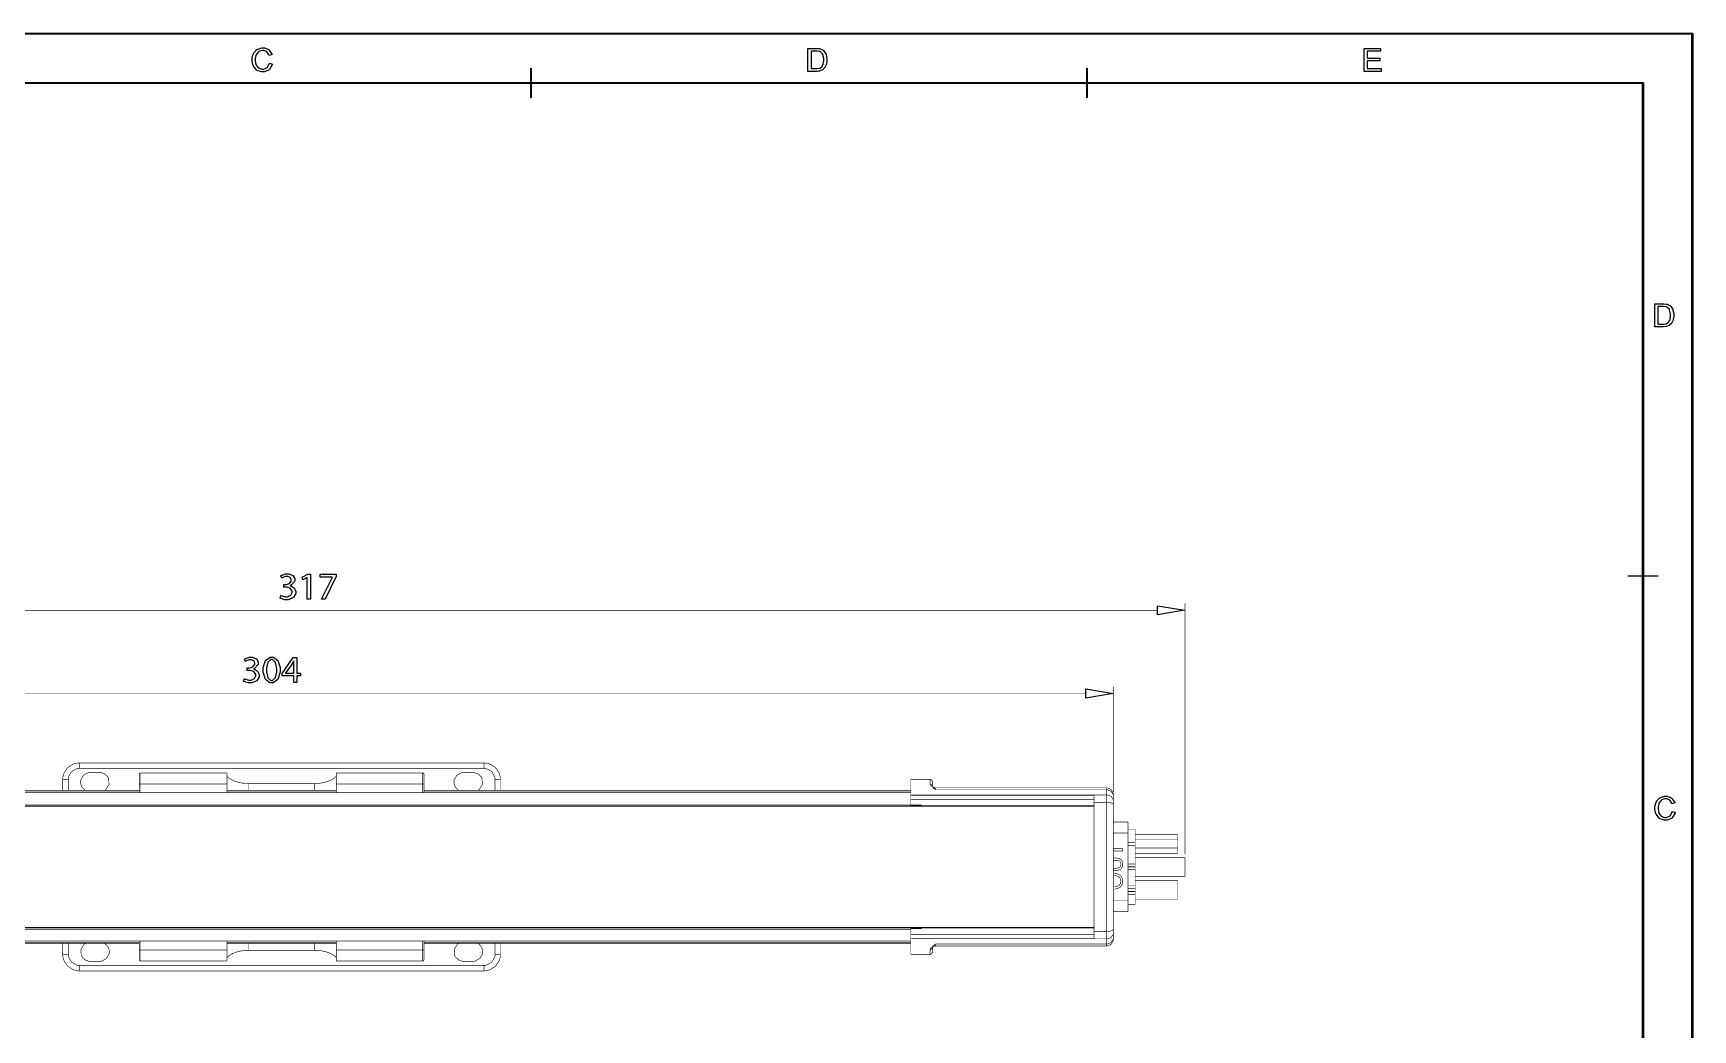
# Model space of a CAD drawing. Extents: x 0.54 to 10.46, y 0.74 to 7.76.
# Drawn here: x 4.84 to 10.46, y 4.38 to 7.76 of the extents above; entities that cross this region are included whole.
import ezdxf

# ---------------------------------------------------------------- set-up
doc = ezdxf.new("R2010")
doc.units = 0
doc.layers.get('0').update_dxf_attribs({"linetype": 'CONTINUOUS'})

msp = doc.modelspace()

# ---------------------------------------------------------------- linework, layer by layer
at = {"color": 0}
for points in [[(10.4631, 0.738986), (0.536893, 0.738986), (0.536458, 0.738986), (0.535157, 0.740289), (0.535157, 0.740722), (0.535157, 7.75928), (0.535157, 7.75971), (0.536458, 7.76101), (0.536893, 7.76101), (10.4631, 7.76101), (10.4635, 7.76101), (10.4648, 7.75971), (10.4648, 7.75928), (10.4648, 0.740722), (10.4648, 0.740289), (10.4635, 0.738986), (10.4631, 0.738986)], [(0.538629, 0.742458), (10.4614, 0.742458), (10.4614, 7.75754), (0.538629, 7.75754), (0.538629, 0.742458)], [(5.63921, 7.65896), (5.64953, 7.65636), (5.64899, 7.65424), (5.63926, 7.63818), (5.63786, 7.63704), (5.63644, 7.63596), (5.62207, 7.63038), (5.61729, 7.63038), (5.61214, 7.63038), (5.59814, 7.63465), (5.59685, 7.63547), (5.59549, 7.63633), (5.5855, 7.64871), (5.58485, 7.65033), (5.58415, 7.65196), (5.58074, 7.66639), (5.58074, 7.67117), (5.58074, 7.67649), (5.58453, 7.69092), (5.58535, 7.69239), (5.5861, 7.6939), (5.59711, 7.7054), (5.59858, 7.70617), (5.59999, 7.70697), (5.61307, 7.71083), (5.61746, 7.71083), (5.62235, 7.71083), (5.63574, 7.70594), (5.6371, 7.70492), (5.6384, 7.70394), (5.64768, 7.69), (5.64822, 7.68821), (5.63807, 7.68582), (5.63758, 7.68722), (5.63103, 7.69754), (5.63021, 7.69814), (5.62935, 7.69879), (5.62022, 7.70204), (5.61724, 7.70204), (5.6135, 7.70204), (5.60325, 7.69846), (5.60226, 7.69775), (5.60124, 7.69706), (5.59418, 7.68744), (5.59381, 7.68619), (5.59337, 7.685), (5.59136, 7.67469), (5.59136, 7.67122), (5.59136, 7.66694), (5.59375, 7.65517), (5.59424, 7.65392), (5.59467, 7.65272), (5.60221, 7.6435), (5.60325, 7.64285), (5.60422, 7.64225), (5.61333, 7.63917), (5.61643, 7.63917), (5.62007, 7.63917), (5.63004, 7.64333), (5.63108, 7.64415), (5.63206, 7.64501), (5.63883, 7.65733), (5.63921, 7.65896)], [(7.465, 7.63167), (7.465, 7.70953), (7.49181, 7.70953), (7.49528, 7.70953), (7.50489, 7.70861), (7.50569, 7.70839), (7.50678, 7.70817), (7.51628, 7.70356), (7.51708, 7.70285), (7.51812, 7.70199), (7.52576, 7.69092), (7.52632, 7.68956), (7.52681, 7.68821), (7.52935, 7.67535), (7.52935, 7.67106), (7.52935, 7.66715), (7.52761, 7.65647), (7.52729, 7.65533), (7.52692, 7.65419), (7.52251, 7.64475), (7.52197, 7.64399), (7.52143, 7.64328), (7.51551, 7.63737), (7.51492, 7.63693), (7.51426, 7.6365), (7.50646, 7.63325), (7.50558, 7.63303), (7.50467, 7.63282), (7.49599, 7.63167), (7.49311, 7.63167), (7.465, 7.63167)], [(9.35021, 7.63167), (9.35021, 7.70953), (9.40647, 7.70953), (9.40647, 7.70031), (9.36046, 7.70031), (9.36046, 7.67649), (9.40354, 7.67649), (9.40354, 7.66738), (9.36046, 7.66738), (9.36046, 7.64085), (9.40826, 7.64085), (9.40826, 7.63167), (9.35021, 7.63167)], [(7.47532, 7.6409), (7.49192, 7.6409), (7.4949, 7.6409), (7.50325, 7.64208), (7.50401, 7.64231), (7.50472, 7.64258), (7.51053, 7.64594), (7.51096, 7.64638), (7.51156, 7.64697), (7.51633, 7.65517), (7.51671, 7.65619), (7.51704, 7.65722), (7.51878, 7.66769), (7.51878, 7.67117), (7.51878, 7.67589), (7.5154, 7.68886), (7.51476, 7.68994), (7.51406, 7.69108), (7.50592, 7.6984), (7.50499, 7.69874), (7.50429, 7.699), (7.49479, 7.70031), (7.49164, 7.70031), (7.47532, 7.70031), (7.47532, 7.6409)], [(6.52604, 7.54135), (6.52582, 7.54135), (6.52533, 7.54189), (6.52533, 7.54204), (6.52533, 7.64231), (6.52533, 7.64247), (6.52582, 7.64296), (6.52604, 7.64296), (6.52621, 7.64296), (6.52675, 7.64247), (6.52675, 7.64231), (6.52675, 7.54204), (6.52675, 7.54189), (6.52621, 7.54135), (6.52604, 7.54135)], [(8.41103, 7.54135), (8.41081, 7.54135), (8.41032, 7.54189), (8.41032, 7.54204), (8.41032, 7.64231), (8.41032, 7.64247), (8.41081, 7.64296), (8.41103, 7.64296), (8.41118, 7.64296), (8.41174, 7.64247), (8.41174, 7.64231), (8.41174, 7.54204), (8.41174, 7.54189), (8.41118, 7.54135), (8.41103, 7.54135)], [(10.296, 0.906087), (0.871149, 0.906087), (0.870714, 0.906087), (0.869412, 0.907389), (0.869412, 0.907824), (0.869412, 7.59218), (0.869412, 7.59261), (0.870714, 7.59392), (0.871149, 7.59392), (10.296, 7.59392), (10.2964, 7.59392), (10.2977, 7.59261), (10.2977, 7.59218), (10.2977, 0.907824), (10.2977, 0.907389), (10.2964, 0.906087), (10.296, 0.906087)], [(0.872885, 0.90956), (10.2943, 0.90956), (10.2943, 7.59044), (0.872885, 7.59044), (0.872885, 0.90956)], [(10.3358, 6.76579), (10.3358, 6.84358), (10.3626, 6.84358), (10.3661, 6.84358), (10.3757, 6.84267), (10.3765, 6.84244), (10.3776, 6.84224), (10.3871, 6.83762), (10.3879, 6.83692), (10.3889, 6.83604), (10.3966, 6.82497), (10.3971, 6.82362), (10.3976, 6.82226), (10.4002, 6.8094), (10.4002, 6.80512), (10.4002, 6.80122), (10.3984, 6.79053), (10.3981, 6.78939), (10.3977, 6.78825), (10.3933, 6.77881), (10.3928, 6.77806), (10.3923, 6.77735), (10.3863, 6.77143), (10.3857, 6.771), (10.3851, 6.77056), (10.3773, 6.76731), (10.3764, 6.76708), (10.3755, 6.76687), (10.3668, 6.76579), (10.3639, 6.76579), (10.3358, 6.76579)], [(10.3461, 6.77496), (10.3627, 6.77496), (10.3657, 6.77496), (10.3741, 6.77615), (10.3748, 6.77636), (10.3755, 6.77664), (10.3813, 6.78), (10.3818, 6.78043), (10.3824, 6.78103), (10.3872, 6.78922), (10.3875, 6.79025), (10.3879, 6.79129), (10.3896, 6.80181), (10.3896, 6.80528), (10.3896, 6.81), (10.3862, 6.82292), (10.3856, 6.824), (10.3849, 6.82514), (10.3767, 6.83247), (10.3758, 6.83279), (10.3751, 6.83306), (10.3656, 6.83442), (10.3625, 6.83442), (10.3461, 6.83442), (10.3461, 6.77496)], [(10.3461, 5.92042), (10.2458, 5.92042), (10.2457, 5.92042), (10.2452, 5.9209), (10.2452, 5.92106), (10.2452, 5.92128), (10.2457, 5.92176), (10.2458, 5.92176), (10.3461, 5.92176), (10.3463, 5.92176), (10.3468, 5.92128), (10.3468, 5.92106), (10.3468, 5.9209), (10.3463, 5.92042), (10.3461, 5.92042)], [(10.395, 5.12196), (10.4053, 5.11936), (10.4048, 5.11724), (10.3951, 5.10118), (10.3937, 5.10004), (10.3923, 5.09896), (10.3779, 5.09337), (10.3731, 5.09337), (10.3679, 5.09337), (10.3539, 5.09765), (10.3527, 5.09847), (10.3513, 5.09933), (10.3413, 5.11171), (10.3407, 5.11333), (10.34, 5.11496), (10.3365, 5.12939), (10.3365, 5.13417), (10.3365, 5.13949), (10.3403, 5.15392), (10.3412, 5.15539), (10.3419, 5.1569), (10.3529, 5.1684), (10.3544, 5.16917), (10.3558, 5.16997), (10.3689, 5.17383), (10.3733, 5.17383), (10.3782, 5.17383), (10.3915, 5.16894), (10.3929, 5.16792), (10.3942, 5.16694), (10.4035, 5.153), (10.404, 5.15121), (10.3939, 5.14882), (10.3934, 5.15022), (10.3868, 5.16054), (10.386, 5.16114), (10.3851, 5.16178), (10.376, 5.16504), (10.373, 5.16504), (10.3693, 5.16504), (10.3591, 5.16146), (10.3581, 5.16075), (10.357, 5.16004), (10.35, 5.15044), (10.3496, 5.14919), (10.3492, 5.148), (10.3472, 5.13769), (10.3472, 5.13422), (10.3472, 5.12993), (10.3496, 5.11817), (10.35, 5.11692), (10.3505, 5.11572), (10.358, 5.1065), (10.3591, 5.10585), (10.36, 5.10525), (10.3691, 5.10215), (10.3722, 5.10215), (10.3759, 5.10215), (10.3858, 5.10633), (10.3869, 5.10715), (10.3879, 5.10801), (10.3946, 5.12033), (10.395, 5.12196)]]:
    msp.add_lwpolyline(points, close=True, dxfattribs=at)
at = {"color": 9}
for points in [[(5.67833, 5.85499), (5.67914, 5.85449), (5.69265, 5.84961), (5.69721, 5.84961), (5.70101, 5.84961), (5.7124, 5.85525), (5.71647, 5.86436), (5.71647, 5.8661), (5.71642, 5.86908), (5.70958, 5.87913), (5.69819, 5.88314), (5.69444, 5.88314), (5.68804, 5.88314), (5.68804, 5.89176), (5.69444, 5.89176), (5.6976, 5.89176), (5.70708, 5.89524), (5.71343, 5.90349), (5.71343, 5.90619), (5.71343, 5.90847), (5.70996, 5.91521), (5.70133, 5.91906), (5.69851, 5.91906), (5.69422, 5.91906), (5.6824, 5.91407), (5.68147, 5.91342), (5.6785, 5.92176), (5.67958, 5.92264), (5.69542, 5.92833), (5.70074, 5.92833), (5.70535, 5.92833), (5.71918, 5.9221), (5.7251, 5.91157), (5.7251, 5.90804), (5.7251, 5.90306), (5.71197, 5.889), (5.70936, 5.88803), (5.70936, 5.88775), (5.71197, 5.88726), (5.72276, 5.88049), (5.7284, 5.86957), (5.7284, 5.86589), (5.7284, 5.86143), (5.72049, 5.84804), (5.70307, 5.84033), (5.69732, 5.84033), (5.69179, 5.84033), (5.67622, 5.84543), (5.67518, 5.84608), (5.67833, 5.85499)], [(5.76779, 5.91618), (5.76753, 5.91618), (5.75271, 5.90815), (5.75054, 5.91694), (5.7691, 5.92692), (5.77897, 5.92692), (5.77897, 5.84174), (5.76779, 5.84174), (5.76779, 5.91618)], [(5.86524, 5.92686), (5.86524, 5.91928), (5.82818, 5.84174), (5.81629, 5.84174), (5.85319, 5.91704), (5.85319, 5.91732), (5.81158, 5.91732), (5.81158, 5.92686), (5.86524, 5.92686)], [(8.65028, 5.82015), (8.743, 5.80469), (8.65028, 5.78922), (8.65028, 5.82015)], [(5.55464, 5.57275), (5.55544, 5.57226), (5.56896, 5.56739), (5.57351, 5.56739), (5.57731, 5.56739), (5.58871, 5.57303), (5.59278, 5.58214), (5.59278, 5.58388), (5.59272, 5.58686), (5.58589, 5.5969), (5.57449, 5.60092), (5.57075, 5.60092), (5.56435, 5.60092), (5.56435, 5.60954), (5.57075, 5.60954), (5.57389, 5.60954), (5.58339, 5.61301), (5.58974, 5.62125), (5.58974, 5.62397), (5.58974, 5.62625), (5.58626, 5.63297), (5.57764, 5.63683), (5.57482, 5.63683), (5.57053, 5.63683), (5.55871, 5.63183), (5.55778, 5.63118), (5.55479, 5.63954), (5.55588, 5.6404), (5.57172, 5.64611), (5.57704, 5.64611), (5.58165, 5.64611), (5.59549, 5.63986), (5.6014, 5.62935), (5.6014, 5.62582), (5.6014, 5.62082), (5.58826, 5.60678), (5.58567, 5.60579), (5.58567, 5.60553), (5.58826, 5.60504), (5.59907, 5.59825), (5.60471, 5.58735), (5.60471, 5.58365), (5.60471, 5.57921), (5.59679, 5.56581), (5.57937, 5.55811), (5.57362, 5.55811), (5.56808, 5.55811), (5.55251, 5.56321), (5.55149, 5.56386), (5.55464, 5.57275)], [(5.67567, 5.60303), (5.67567, 5.59472), (5.66792, 5.56972), (5.65147, 5.55811), (5.64606, 5.55811), (5.64094, 5.55811), (5.62582, 5.56944), (5.618, 5.59483), (5.61794, 5.60183), (5.61794, 5.61008), (5.62619, 5.63471), (5.64214, 5.64611), (5.64751, 5.64611), (5.65267, 5.64611), (5.66829, 5.63476), (5.67567, 5.611), (5.67567, 5.60303)], [(5.62944, 5.60172), (5.62944, 5.59532), (5.63411, 5.57607), (5.64356, 5.567), (5.64671, 5.567), (5.64996, 5.567), (5.65983, 5.57661), (5.66411, 5.59603), (5.66411, 5.60249), (5.66411, 5.60883), (5.65994, 5.62771), (5.65012, 5.63721), (5.64686, 5.63721), (5.64372, 5.63721), (5.63433, 5.62819), (5.62944, 5.60835), (5.62944, 5.60172)], [(5.7219, 5.55951), (5.7219, 5.58274), (5.68235, 5.58274), (5.68235, 5.59033), (5.72032, 5.64469), (5.73275, 5.64469), (5.73275, 5.59174), (5.74468, 5.59174), (5.74468, 5.58274), (5.73275, 5.58274), (5.73275, 5.55951), (5.7219, 5.55951)], [(5.7219, 5.59174), (5.7219, 5.62017), (5.7219, 5.62354), (5.72222, 5.63243), (5.72228, 5.63351), (5.7219, 5.63351), (5.72125, 5.63232), (5.71539, 5.62196), (5.71485, 5.62099), (5.69401, 5.59201), (5.69401, 5.59174), (5.7219, 5.59174)], [(8.40728, 5.53792), (8.5, 5.52246), (8.40728, 5.507), (8.40728, 5.53792)]]:
    msp.add_lwpolyline(points, close=True, dxfattribs=at)
at = {"color": 9, "const_width": 0.002083}
for points in [[(2.9541, 5.80469), (8.65022, 5.80469)], [(8.743, 4.97765), (8.743, 5.82785)], [(2.9541, 5.52246), (8.40728, 5.52246)], [(8.5, 5.18793), (8.5, 5.54563)]]:
    msp.add_lwpolyline(points, dxfattribs=at)
for points in [[(8.743, 5.80469), (8.743, 5.80469)], [(8.5, 5.52246), (8.5, 5.52246)], [(8.5, 5.17632), (8.5, 5.17632)], [(8.743, 4.96604), (8.743, 4.96604)]]:
    msp.add_lwpolyline(points, close=True, dxfattribs=at)
at = {"color": 0, "const_width": 0.002083}
for points in [[(4.99442, 5.28694), (4.98899, 5.28694), (4.97271, 5.28261), (4.95503, 5.27067), (4.94308, 5.25299), (4.93875, 5.23671), (4.93875, 5.23128)], [(4.99442, 5.26839), (4.98785, 5.26839), (4.96815, 5.25754), (4.95731, 5.23785), (4.95731, 5.23128)], [(4.99442, 5.28694), (6.36697, 5.28694)], [(4.99442, 5.26839), (4.99442, 5.28689)], [(6.36697, 5.26839), (4.99442, 5.26839)], [(5.03153, 5.25444), (5.02576, 5.25444), (5.00851, 5.24501), (4.99903, 5.22775), (4.99903, 5.222), (4.99903, 5.21804), (5.00325, 5.20606), (5.01237, 5.19569), (5.01481, 5.19417)], [(5.06396, 5.25444), (5.03153, 5.25444)], [(5.08068, 5.19417), (5.08447, 5.1965), (5.09543, 5.21419), (5.09407, 5.23492), (5.09179, 5.23872), (5.09033, 5.24115), (5.07992, 5.25028), (5.06793, 5.25444), (5.06396, 5.25444)], [(5.20215, 5.25353), (5.20122, 5.25353), (5.19846, 5.25076), (5.19846, 5.24983)], [(5.20215, 5.25288), (5.20122, 5.25288), (5.19846, 5.25011), (5.19846, 5.24914)], [(5.19846, 5.24914), (5.19846, 5.24983)], [(5.19846, 5.21582), (5.19846, 5.24914)], [(5.49522, 5.25353), (5.20215, 5.25353)], [(5.20215, 5.25288), (5.20215, 5.21582)], [(5.49522, 5.25288), (5.20215, 5.25288)], [(5.49522, 5.25288), (5.49522, 5.25353)], [(5.49522, 5.21582), (5.49522, 5.25282)], [(5.49522, 5.24479), (5.49522, 5.24387), (5.49636, 5.24138), (5.49664, 5.241), (5.49685, 5.24067), (5.50028, 5.23703), (5.50076, 5.23665), (5.50119, 5.23628), (5.50678, 5.23247), (5.50743, 5.2321), (5.50808, 5.23172), (5.51557, 5.22792), (5.51644, 5.22754), (5.51725, 5.22721), (5.52642, 5.22368), (5.52746, 5.22336), (5.52843, 5.2231), (5.53917, 5.22026), (5.54031, 5.22), (5.54139, 5.21978), (5.55317, 5.21789), (5.55442, 5.21772), (5.55561, 5.21761), (5.56592, 5.21696), (5.56939, 5.21696)], [(5.79199, 5.2169), (5.79568, 5.2169), (5.80561, 5.21761), (5.80686, 5.21772), (5.80806, 5.21789), (5.81993, 5.21978), (5.82107, 5.22), (5.82215, 5.22026), (5.83285, 5.22304), (5.83388, 5.22336), (5.83485, 5.22368), (5.84407, 5.22721), (5.84494, 5.22754), (5.84576, 5.22792), (5.85325, 5.23172), (5.85394, 5.2321), (5.8546, 5.23247), (5.86008, 5.23628), (5.86057, 5.23665), (5.861, 5.23703), (5.86447, 5.24067), (5.86475, 5.241), (5.86496, 5.24138), (5.86615, 5.24397), (5.86615, 5.24479)], [(6.15924, 5.25353), (5.86615, 5.25353)], [(5.86615, 5.25353), (5.86615, 5.25282)], [(5.86615, 5.25288), (5.86615, 5.21582)], [(6.15924, 5.25288), (5.86615, 5.25288)], [(6.16292, 5.24983), (6.16292, 5.25076), (6.16015, 5.25353), (6.15924, 5.25353)], [(6.16292, 5.24914), (6.16292, 5.25006), (6.15972, 5.25288), (6.15924, 5.25282)], [(6.15924, 5.21582), (6.15924, 5.25282)], [(6.16292, 5.24983), (6.16292, 5.24914)], [(6.16292, 5.24914), (6.16292, 5.21582)], [(6.29742, 5.25444), (6.29167, 5.25444), (6.27447, 5.24501), (6.26497, 5.22775), (6.26497, 5.222), (6.26497, 5.21804), (6.26915, 5.20606), (6.27826, 5.19569), (6.28071, 5.19417)], [(6.32986, 5.25444), (6.29742, 5.25444)], [(6.34663, 5.19417), (6.35042, 5.1965), (6.36133, 5.21419), (6.35997, 5.23492), (6.35769, 5.23872), (6.35622, 5.24115), (6.34581, 5.25028), (6.33382, 5.25444), (6.32986, 5.25444)], [(6.42264, 5.23128), (6.42264, 5.23671), (6.41824, 5.25299), (6.40631, 5.27067), (6.38861, 5.28261), (6.37235, 5.28694), (6.36697, 5.28694)], [(6.36697, 5.26839), (6.36697, 5.28689)], [(6.40408, 5.23128), (6.40408, 5.23785), (6.39318, 5.25754), (6.37349, 5.26839), (6.36697, 5.26839)], [(5.19846, 5.19417), (3.54764, 5.19417)], [(7.81375, 5.18582), (3.54764, 5.18582)], [(4.93875, 5.19417), (4.93875, 5.23128)], [(4.95731, 5.23128), (4.93875, 5.23128)], [(5.19846, 5.21582), (5.20215, 5.21582)], [(5.19846, 5.18582), (5.19846, 5.21582)], [(5.49522, 5.21582), (5.20215, 5.21582)], [(5.49522, 5.18582), (5.49522, 5.21582)], [(5.86615, 5.19417), (5.49522, 5.19417)], [(5.56939, 5.2169), (5.79199, 5.2169)], [(6.15924, 5.21582), (5.86615, 5.21582)], [(5.86615, 5.21582), (5.86615, 5.18582)], [(6.15924, 5.21582), (6.16297, 5.21582)], [(6.16292, 5.21582), (6.16292, 5.18582)], [(7.81375, 5.19417), (6.16297, 5.19417)], [(6.42264, 5.23128), (6.40408, 5.23128)], [(6.42264, 5.23128), (6.42264, 5.19417)], [(7.87864, 5.23128), (7.81375, 5.23128)], [(7.81375, 5.17839), (7.81375, 5.23128)], [(7.81375, 5.17839), (8.47775, 5.17839)], [(7.81375, 5.17757), (7.81375, 5.17839)], [(7.81375, 5.17757), (8.43511, 5.17757)], [(7.81375, 5.16351), (7.81375, 5.17757)], [(7.88792, 5.222), (7.88792, 5.22433), (7.88092, 5.23128), (7.87864, 5.23128)], [(7.88792, 5.20736), (7.88786, 5.20861), (7.87989, 5.21625), (7.87864, 5.21619)], [(7.89719, 5.1959), (7.89697, 5.19607), (7.89535, 5.19743), (7.89524, 5.19754), (7.89475, 5.19797), (7.88992, 5.20193), (7.88949, 5.20231), (7.88867, 5.20301), (7.88183, 5.20958), (7.8814, 5.21018), (7.88103, 5.21072), (7.87879, 5.21571), (7.87864, 5.21619)], [(7.88792, 5.222), (7.88792, 5.20742)], [(7.89111, 5.20449), (7.89094, 5.20469), (7.88937, 5.20628), (7.88926, 5.20638), (7.88906, 5.2066), (7.88797, 5.20736), (7.88792, 5.20736)], [(7.89111, 5.20481), (7.8915, 5.20449), (7.89572, 5.20253), (7.89719, 5.20253)], [(8.47775, 5.20258), (7.89719, 5.20258)], [(8.47775, 5.1959), (7.89719, 5.1959)], [(8.43511, 5.17757), (8.43511, 5.15365)], [(8.5, 5.18028), (8.5, 5.18425), (8.49343, 5.19607), (8.48167, 5.20258), (8.47775, 5.20258)], [(8.5, 5.17632), (8.49978, 5.17925), (8.49289, 5.19075), (8.48062, 5.19613), (8.47775, 5.1959)], [(8.47775, 5.17839), (8.47775, 5.1959)], [(8.5, 5.1601), (8.49968, 5.16292), (8.49262, 5.17383), (8.48053, 5.17865), (8.47775, 5.17839)], [(8.47775, 5.1536), (8.47775, 5.17839)], [(8.5, 5.18028), (8.5, 5.17632)], [(8.5, 5.17632), (8.5, 5.1601)], [(8.43511, 5.14182), (2.92626, 5.14182)], [(8.43511, 5.16351), (7.81375, 5.16351)], [(7.81375, 5.16351), (7.81375, 5.14415)], [(7.85086, 5.14415), (7.81375, 5.14415)], [(7.85086, 5.14182), (7.85086, 5.14415)], [(8.43511, 5.1536), (8.47775, 5.1536)], [(8.43511, 5.1536), (8.43511, 4.71539)], [(8.47775, 4.71539), (8.47775, 5.1536)], [(8.5, 5.14524), (8.49957, 5.14686), (8.49832, 5.14844), (8.49625, 5.1499), (8.49349, 5.15115), (8.49013, 5.15218), (8.48628, 5.153), (8.4821, 5.15343), (8.47775, 5.1536)], [(8.5, 5.1601), (8.5, 5.14524)], [(8.5, 5.14524), (8.5, 4.72379)], [(8.5, 5.08658), (8.55007, 5.08658)], [(8.55007, 5.08658), (8.55007, 5.04953)], [(8.57422, 5.0625), (8.55007, 5.0625)], [(8.55007, 5.04953), (8.55007, 4.8195)], [(8.55007, 5.01704), (8.57422, 5.01704)], [(8.57422, 5.00776), (8.55007, 5.00776)], [(8.57422, 5.0625), (8.57422, 5.01704)], [(8.57422, 5.04394), (8.71892, 5.04394)], [(8.57422, 5.02632), (8.71892, 5.02632)], [(8.57422, 5.00776), (8.57422, 5.01704)], [(8.57422, 5.00776), (8.57422, 4.94422)], [(8.71892, 5.02632), (8.71892, 5.04394)], [(8.71892, 4.99854), (8.71892, 5.02632)], [(8.5, 4.99593), (8.53157, 4.99593)], [(8.53157, 4.98844), (8.5, 4.98844)], [(8.5, 4.96474), (8.50874, 4.96474)], [(8.50993, 4.95725), (8.5, 4.95725)], [(8.50874, 4.96474), (8.50956, 4.96468), (8.51801, 4.96371), (8.51882, 4.96343), (8.51964, 4.96322), (8.52692, 4.95882), (8.5275, 4.95817), (8.52794, 4.95768), (8.53097, 4.95182), (8.53119, 4.95117), (8.53136, 4.95053), (8.53217, 4.9439), (8.53222, 4.94319)], [(8.5261, 4.9439), (8.52604, 4.94428), (8.52561, 4.94803), (8.52556, 4.94835), (8.52544, 4.94874), (8.52382, 4.9521), (8.5236, 4.95236), (8.52333, 4.95269), (8.52051, 4.95503), (8.52018, 4.95518), (8.51942, 4.95562), (8.51079, 4.95719), (8.50993, 4.95725)], [(8.53157, 4.99593), (8.53157, 4.98844)], [(8.71892, 4.99854), (8.57422, 4.99854)], [(8.71892, 4.9809), (8.57422, 4.9809)], [(8.57422, 4.96604), (8.743, 4.96604)], [(8.71892, 4.9809), (8.71892, 4.99849)], [(8.743, 4.903), (8.743, 4.96604)], [(8.5, 4.93012), (8.50939, 4.93012)], [(8.50956, 4.92264), (8.5, 4.92264)], [(8.50304, 4.91249), (8.50407, 4.91243), (8.51437, 4.91092), (8.51535, 4.91054), (8.51633, 4.91021), (8.52501, 4.90462), (8.52576, 4.90381), (8.52632, 4.90321), (8.53043, 4.89621), (8.53071, 4.8954), (8.53093, 4.89464), (8.53212, 4.88661), (8.53222, 4.88574)], [(8.5261, 4.88574), (8.52599, 4.88656), (8.52453, 4.89415), (8.52419, 4.89481), (8.52387, 4.89551), (8.51861, 4.90121), (8.51796, 4.90158), (8.51742, 4.90192), (8.51178, 4.90414), (8.51118, 4.90424), (8.51058, 4.9044), (8.50444, 4.905), (8.50385, 4.905)], [(8.50939, 4.93012), (8.50993, 4.93018), (8.51568, 4.93072), (8.51628, 4.93083), (8.51682, 4.93099), (8.52197, 4.9336), (8.5224, 4.93397), (8.52274, 4.93431), (8.52518, 4.93815), (8.52533, 4.93853), (8.52544, 4.93896), (8.52604, 4.94347), (8.5261, 4.9439)], [(8.53222, 4.94319), (8.53217, 4.94239), (8.53082, 4.93435), (8.53054, 4.9336), (8.53022, 4.93289), (8.52507, 4.92665), (8.52442, 4.92617), (8.52387, 4.92583), (8.51785, 4.9235), (8.51725, 4.92333), (8.5166, 4.92324), (8.51019, 4.92269), (8.50956, 4.92264)], [(8.55007, 4.94422), (8.57422, 4.94422)], [(8.55007, 4.935), (8.57422, 4.935)], [(8.57422, 4.93403), (8.55007, 4.93403)], [(8.57422, 4.92481), (8.55007, 4.92481)], [(8.57422, 4.935), (8.57422, 4.94428)], [(8.57422, 4.93403), (8.57422, 4.935)], [(8.57422, 4.92481), (8.57422, 4.93403)], [(8.57422, 4.92481), (8.57422, 4.87147)], [(8.57422, 4.903), (8.743, 4.903)], [(8.50379, 4.86697), (8.50456, 4.86703), (8.51204, 4.86806), (8.51281, 4.86828), (8.51351, 4.86849), (8.52012, 4.87235), (8.52072, 4.87283), (8.52115, 4.87326), (8.52458, 4.87815), (8.52479, 4.87869), (8.52501, 4.87929), (8.52604, 4.88514), (8.5261, 4.88574)], [(8.53222, 4.88574), (8.53212, 4.88476), (8.53022, 4.87494), (8.52983, 4.87403), (8.5294, 4.87315), (8.52306, 4.86546), (8.52225, 4.86481), (8.5216, 4.86436), (8.51449, 4.86094), (8.51378, 4.86074), (8.51297, 4.86057), (8.50515, 4.8596), (8.50439, 4.85954)], [(8.55007, 4.87147), (8.57422, 4.87147)], [(8.55007, 4.86219), (8.57422, 4.86219)], [(8.55007, 4.86128), (8.57422, 4.86128)], [(8.57422, 4.852), (8.55007, 4.852)], [(8.57422, 4.85107), (8.55007, 4.85107)], [(8.57422, 4.84179), (8.55007, 4.84179)], [(8.57422, 4.88813), (8.71892, 4.88813)], [(8.57422, 4.86219), (8.57422, 4.87147)], [(8.57422, 4.86128), (8.57422, 4.86219)], [(8.57422, 4.852), (8.57422, 4.86122)], [(8.57422, 4.85107), (8.57422, 4.852)], [(8.57422, 4.84179), (8.57422, 4.85101)], [(8.57422, 4.84179), (8.57422, 4.80653)], [(8.71892, 4.82508), (8.71892, 4.88813)], [(8.55007, 4.78244), (8.5, 4.78244)], [(8.55007, 4.8195), (8.55007, 4.78244)], [(8.57422, 4.80653), (8.55007, 4.80653)], [(8.57422, 4.82508), (8.71892, 4.82508)], [(2.92626, 4.72721), (8.43511, 4.72721)], [(7.85086, 4.72721), (7.85086, 4.72488)], [(3.54764, 4.68321), (7.81375, 4.68321)], [(3.54764, 4.67486), (5.19846, 4.67486)], [(4.93875, 4.63775), (4.93875, 4.67486)], [(5.01481, 4.67486), (5.01096, 4.67258), (5, 4.65489), (5.00136, 4.63417), (5.00369, 4.63032), (5.00515, 4.62788), (5.01551, 4.61882), (5.0275, 4.61458), (5.03153, 4.61458)], [(5.06396, 4.61453), (5.06967, 4.61453), (5.08692, 4.62408), (5.0964, 4.64133), (5.0964, 4.64703), (5.0964, 4.65104), (5.09218, 4.66303), (5.08311, 4.67339), (5.08068, 4.67486)], [(5.19846, 4.65321), (5.19846, 4.68321)], [(5.49522, 4.65321), (5.49522, 4.68321)], [(5.49522, 4.67486), (5.86615, 4.67486)], [(5.86615, 4.68321), (5.86615, 4.65321)], [(6.16292, 4.68321), (6.16292, 4.65321)], [(6.16292, 4.67486), (7.81375, 4.67486)], [(6.28071, 4.67486), (6.27686, 4.67258), (6.2659, 4.65489), (6.26725, 4.63417), (6.26958, 4.63032), (6.27106, 4.62788), (6.28142, 4.61882), (6.2934, 4.61458), (6.29742, 4.61458)], [(6.32986, 4.61453), (6.33556, 4.61453), (6.35281, 4.62408), (6.36236, 4.64133), (6.36236, 4.64703), (6.36236, 4.65104), (6.35813, 4.66303), (6.34901, 4.67339), (6.34657, 4.67486)], [(6.42264, 4.67486), (6.42264, 4.63775)], [(7.85086, 4.72488), (7.81375, 4.72488)], [(7.81375, 4.72488), (7.81375, 4.70551)], [(7.81375, 4.70551), (8.43511, 4.70551)], [(7.81375, 4.69146), (7.81375, 4.70551)], [(7.81375, 4.69065), (7.81375, 4.69146)], [(8.43511, 4.69146), (7.81375, 4.69146)], [(7.81375, 4.69065), (8.47775, 4.69065)], [(7.81375, 4.63775), (7.81375, 4.69065)], [(7.87864, 4.65283), (7.87879, 4.65332), (7.88103, 4.65836), (7.8814, 4.65886), (7.88183, 4.6595), (7.88867, 4.66607), (7.88949, 4.66672), (7.88992, 4.6671), (7.89475, 4.67111), (7.89524, 4.6715), (7.89535, 4.67165), (7.89692, 4.6729), (7.89708, 4.67301)], [(7.89719, 4.67312), (8.47775, 4.67312)], [(8.43511, 4.71539), (8.47775, 4.71539)], [(8.43511, 4.71539), (8.43511, 4.69146)], [(8.5, 4.72379), (8.49957, 4.72217), (8.49832, 4.7206), (8.49625, 4.71913), (8.49349, 4.71789), (8.49013, 4.71685), (8.48628, 4.71604), (8.4821, 4.71556), (8.47775, 4.71544)], [(8.47775, 4.69065), (8.47775, 4.71539)], [(8.47775, 4.69065), (8.48053, 4.69043), (8.49262, 4.69526), (8.49968, 4.70617), (8.5, 4.70893)], [(8.47775, 4.67312), (8.48062, 4.67296), (8.49289, 4.67833), (8.49978, 4.68983), (8.5, 4.69271)], [(8.47775, 4.67312), (8.47775, 4.69065)], [(8.47775, 4.66644), (8.48167, 4.66644), (8.49349, 4.67301), (8.5, 4.68485), (8.5, 4.68875)], [(8.5, 4.72379), (8.5, 4.70893)], [(8.5, 4.70893), (8.5, 4.69271)], [(8.5, 4.69271), (8.5, 4.68875)], [(4.95731, 4.63775), (4.93875, 4.63775)], [(4.93875, 4.63775), (4.93875, 4.63238), (4.94308, 4.6161), (4.95503, 4.59842), (4.97271, 4.58649), (4.98899, 4.58208), (4.99442, 4.58208)], [(4.95731, 4.63775), (4.95731, 4.63124), (4.96815, 4.61154), (4.98785, 4.60064), (4.99442, 4.60064)], [(5.03153, 4.61453), (5.06396, 4.61453)], [(5.19846, 4.65321), (5.20215, 4.65321)], [(5.19846, 4.6199), (5.19846, 4.65315)], [(5.19846, 4.6199), (5.19846, 4.61897), (5.20122, 4.61615), (5.20215, 4.61615)], [(5.19846, 4.61919), (5.19846, 4.6199)], [(5.19846, 4.61919), (5.19846, 4.61828), (5.20122, 4.6155), (5.20215, 4.6155)], [(5.49522, 4.65321), (5.20215, 4.65321)], [(5.20215, 4.65321), (5.20215, 4.61615)], [(5.49522, 4.61615), (5.20215, 4.61615)], [(5.20215, 4.6155), (5.49522, 4.6155)], [(5.49522, 4.61615), (5.49522, 4.65321)], [(5.56939, 4.65207), (5.56565, 4.65207), (5.55572, 4.65147), (5.55453, 4.65132), (5.55328, 4.65121), (5.54144, 4.64931), (5.54031, 4.64903), (5.53917, 4.64882), (5.52849, 4.646), (5.5275, 4.64567), (5.52647, 4.64535), (5.51725, 4.64187), (5.51644, 4.6415), (5.51557, 4.64117), (5.50808, 4.63732), (5.50743, 4.63693), (5.50678, 4.63656), (5.50125, 4.63276), (5.50082, 4.63238), (5.50032, 4.632), (5.49685, 4.62842), (5.49664, 4.62804), (5.49636, 4.62771), (5.49522, 4.62511), (5.49522, 4.62424)], [(5.49522, 4.6155), (5.49522, 4.61615)], [(5.79199, 4.65207), (5.56939, 4.65207)], [(5.86615, 4.62424), (5.86615, 4.62522), (5.86496, 4.62771), (5.86475, 4.62804), (5.86447, 4.62842), (5.86106, 4.632), (5.86062, 4.63238), (5.86014, 4.63276), (5.8546, 4.63656), (5.85394, 4.63693), (5.85331, 4.63732), (5.84576, 4.64117), (5.84494, 4.6415), (5.84407, 4.64187), (5.8349, 4.64535), (5.83393, 4.64561), (5.8329, 4.64594), (5.82221, 4.64882), (5.82113, 4.64903), (5.81999, 4.64931), (5.80821, 4.65121), (5.80701, 4.65132), (5.80578, 4.65147), (5.79542, 4.65207), (5.79199, 4.65207)], [(6.15924, 4.65321), (5.86615, 4.65321)], [(5.86615, 4.65321), (5.86615, 4.61615)], [(6.15924, 4.61615), (5.86615, 4.61615)], [(5.86615, 4.61615), (5.86615, 4.6155)], [(5.86615, 4.6155), (6.15924, 4.6155)], [(6.15924, 4.65321), (6.16297, 4.65321)], [(6.15924, 4.61615), (6.15924, 4.65321)], [(6.15924, 4.61615), (6.16015, 4.61615), (6.16292, 4.61942), (6.16297, 4.6199)], [(6.15924, 4.6155), (6.16015, 4.6155), (6.16297, 4.61828), (6.16297, 4.61919)], [(6.16292, 4.65321), (6.16292, 4.6199)], [(6.16292, 4.6199), (6.16292, 4.61919)], [(6.29742, 4.61453), (6.32986, 4.61453)], [(6.36697, 4.60064), (6.37349, 4.60064), (6.39318, 4.61154), (6.40408, 4.63124), (6.40408, 4.63775)], [(6.36697, 4.58208), (6.37235, 4.58208), (6.38861, 4.58649), (6.40631, 4.59842), (6.41824, 4.6161), (6.42264, 4.63238), (6.42264, 4.63775)], [(6.42264, 4.63775), (6.40408, 4.63775)], [(7.81375, 4.63775), (7.87864, 4.63775)], [(7.87864, 4.65283), (7.87989, 4.65283), (7.88786, 4.66043), (7.88792, 4.66168)], [(7.87864, 4.63775), (7.88092, 4.63775), (7.88792, 4.64475), (7.88792, 4.64703)], [(7.891, 4.66439), (7.89085, 4.66422), (7.88937, 4.66276), (7.88926, 4.66265), (7.88906, 4.66249), (7.88797, 4.66168), (7.88792, 4.66162)], [(7.88792, 4.66168), (7.88792, 4.64703)], [(7.89719, 4.66644), (7.89567, 4.66644), (7.8915, 4.66461), (7.89111, 4.66422)], [(7.89719, 4.66644), (8.47775, 4.66644)], [(4.99442, 4.60064), (6.36697, 4.60064)], [(4.99442, 4.58208), (4.99442, 4.60064)], [(6.36697, 4.58208), (4.99442, 4.58208)], [(6.36697, 4.58208), (6.36697, 4.60064)]]:
    msp.add_lwpolyline(points, dxfattribs=at)
at = {"color": 250, "const_width": 0.002083}
for points in [[(5.20215, 5.25353), (5.20215, 5.25282)], [(6.15924, 5.25288), (6.15924, 5.25353)], [(3.54764, 5.19385), (5.19846, 5.19385)], [(5.19846, 5.19015), (3.54764, 5.19015)], [(7.81375, 5.18571), (3.54764, 5.18571)], [(4.95731, 5.23128), (4.95731, 5.19417)], [(5.20215, 5.21582), (5.20215, 5.18582)], [(5.49522, 5.19385), (5.86615, 5.19385)], [(5.86615, 5.19015), (5.49522, 5.19015)], [(5.56939, 5.2169), (5.56939, 5.19417)], [(5.79199, 5.19417), (5.79199, 5.21696)], [(6.15924, 5.18582), (6.15924, 5.21582)], [(6.16292, 5.19385), (7.81375, 5.19385)], [(7.81375, 5.19015), (6.16297, 5.19015)], [(6.40408, 5.19417), (6.40408, 5.23128)], [(7.87864, 5.21619), (7.87864, 5.23128)], [(7.89719, 5.1959), (7.89708, 5.19613), (7.89643, 5.19743), (7.89638, 5.19749), (7.89611, 5.19797), (7.89356, 5.20193), (7.89333, 5.20221), (7.89312, 5.20247), (7.89128, 5.20432), (7.89111, 5.20449)], [(7.89719, 5.20258), (7.89719, 5.1959)], [(8.47775, 5.1959), (8.47775, 5.20258)], [(8.43511, 5.13949), (2.92626, 5.13949)], [(3.54764, 5.14725), (7.81375, 5.14725)], [(8.55007, 5.04953), (8.5, 5.04953)], [(8.5, 4.8195), (8.55007, 4.8195)], [(2.92626, 4.72954), (8.43511, 4.72954)], [(7.81375, 4.72179), (3.54764, 4.72179)], [(3.54764, 4.68332), (7.81375, 4.68332)], [(3.54764, 4.67888), (5.19846, 4.67888)], [(5.19846, 4.67518), (3.54764, 4.67518)], [(4.95731, 4.67486), (4.95731, 4.63775)], [(5.20215, 4.68321), (5.20215, 4.65321)], [(5.49522, 4.67888), (5.86615, 4.67888)], [(5.86615, 4.67518), (5.49522, 4.67518)], [(5.56939, 4.67486), (5.56939, 4.65207)], [(5.79199, 4.65207), (5.79199, 4.67486)], [(6.15924, 4.65321), (6.15924, 4.68321)], [(6.16292, 4.67888), (7.81375, 4.67888)], [(7.81375, 4.67518), (6.16297, 4.67518)], [(6.40408, 4.63775), (6.40408, 4.67486)], [(7.89719, 4.67312), (7.89708, 4.67296), (7.89643, 4.67165), (7.89638, 4.67156), (7.89611, 4.67111), (7.89356, 4.66715), (7.89333, 4.66683), (7.89312, 4.66656), (7.89117, 4.66456), (7.891, 4.66439)], [(7.89719, 4.67312), (7.89719, 4.6665)], [(8.47775, 4.66644), (8.47775, 4.67312)], [(5.20215, 4.61615), (5.20215, 4.6155)], [(6.15924, 4.6155), (6.15924, 4.61615)], [(7.87864, 4.63775), (7.87864, 4.65283)]]:
    msp.add_lwpolyline(points, dxfattribs=at)

doc.saveas('drawing.dxf')
